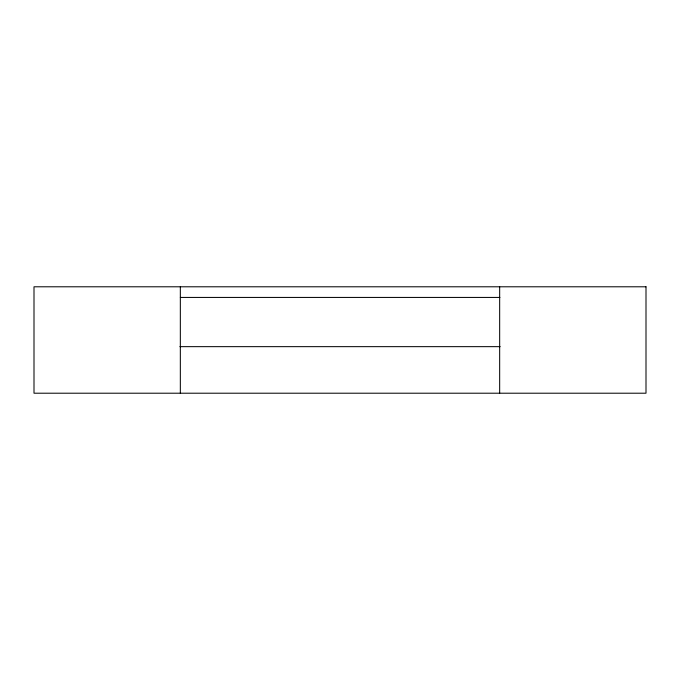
<?xml version="1.0" encoding="UTF-8"?>
<svg xmlns="http://www.w3.org/2000/svg" width="680" height="680" viewBox="0 0 680 680"><rect width="100%" height="100%" fill="white"/><g stroke="black" fill="none" stroke-linecap="round" stroke-linejoin="round"><path stroke-width="1.02" d="M180.336 297.432L499.919 297.432M179.894 346.655L500.157 346.655M499.664 286.79L499.664 393.21M180.336 286.79L180.336 393.21M646 286.79L34 286.79L34 393.21L646 393.21L646 286.79"/></g></svg>
